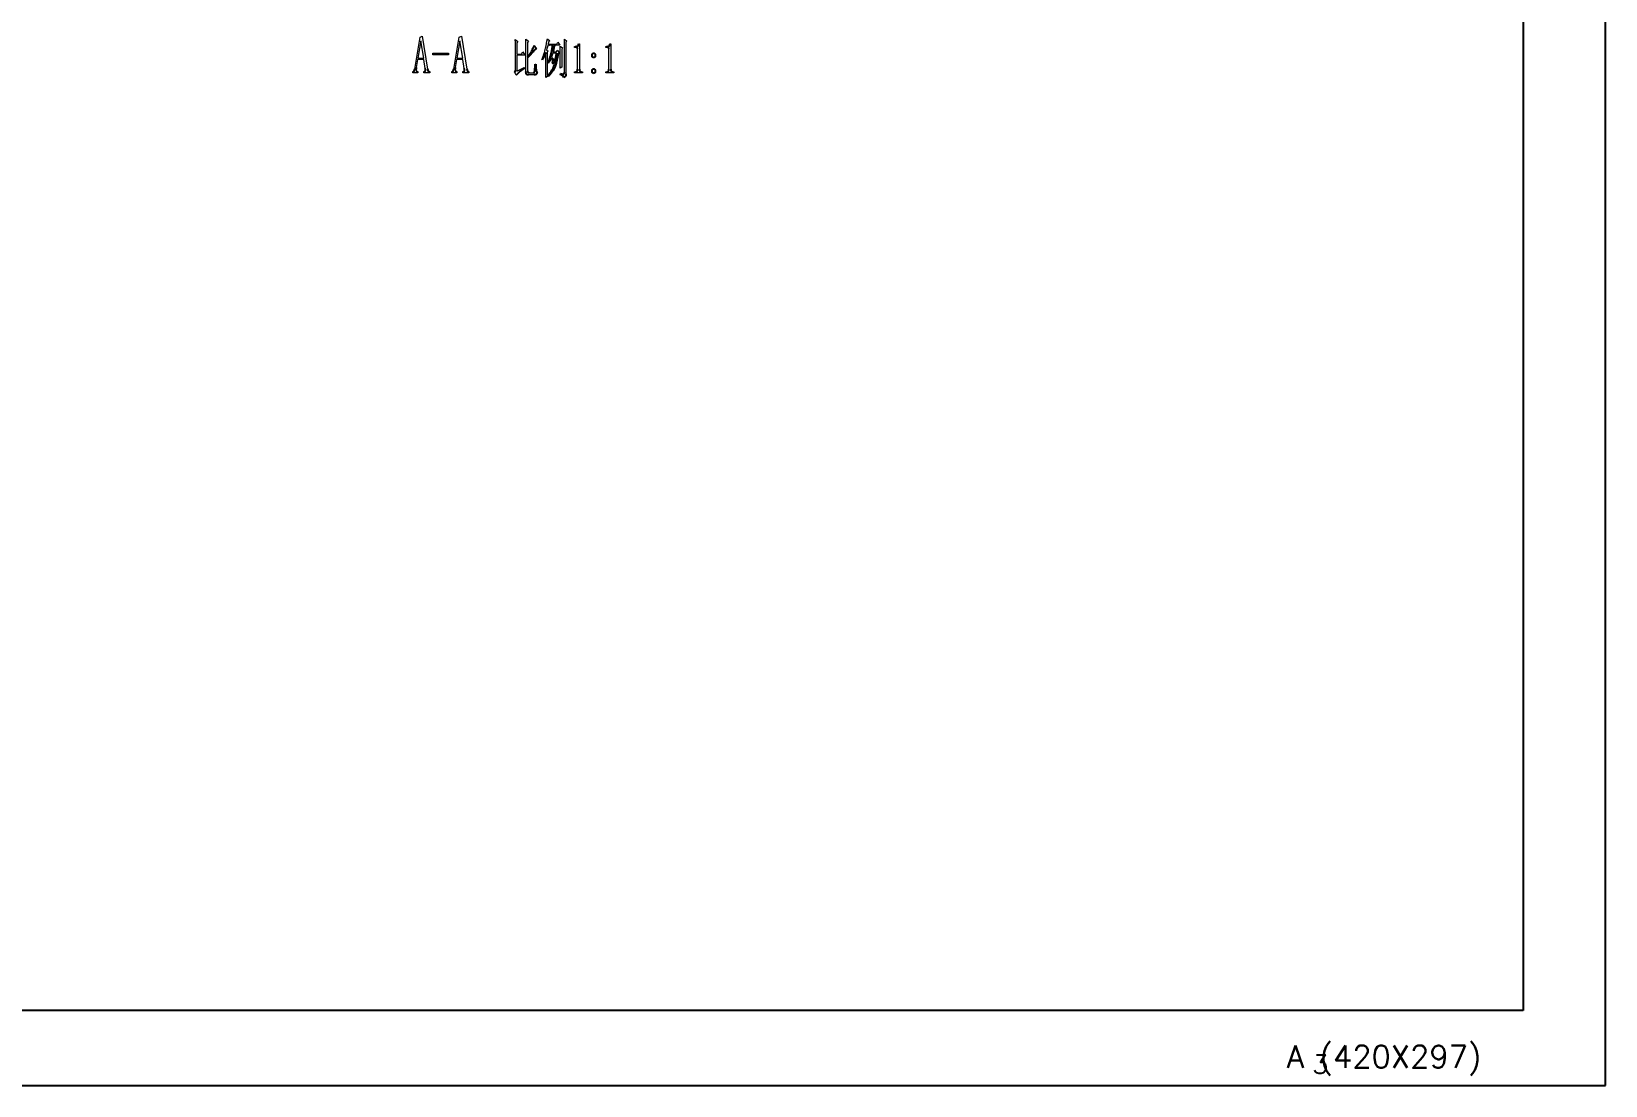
# Model space of a CAD drawing. Header units: millimetres. Extents: x -465 to -45, y 1 to 298.
# Drawn here: x -255 to -45, y 1.2 to 141.8 of the extents above; entities that cross this region are included whole.
import ezdxf

# ---------------------------------------------------------------- set-up
doc = ezdxf.new("R2010")
doc.units = ezdxf.units.MM
doc.header["$MEASUREMENT"] = 0
doc.layers.get('0').update_dxf_attribs({"linetype": 'CONTINUOUS'})
doc.layers.add('D', color=2, linetype='CONTINUOUS')
doc.layers.add('PDF_형상', color=7, linetype='CONTINUOUS')
doc.styles.add('GHS', font='ROMANS.shx', dxfattribs={"bigfont": 'GHS.shx'})

# ---------------------------------------------------------------- blocks, each defined once
blk = doc.blocks.new('BORDER')
for p, q in [((1, 0), (1, 1)), ((0, 0), (1, 0))]:
    blk.add_line(p, q)

msp = doc.modelspace()

# ---------------------------------------------------------------- linework, layer by layer
at = {"color": 4}
for p, q in [((-55.96703, 285.15421), (-55.96703, 11.15421)), ((-55.96703, 11.15421), (-433.96703, 11.15421))]:
    msp.add_line(p, q, dxfattribs=at)
at = {"layer": 'PDF_형상', "lineweight": 13}
for points in [[(-203.84037, 136.78185), (-203.11, 141.06026), (-202.82716, 141.19989), (-202.11111, 136.78185)], [(-198.62751, 136.78185), (-197.89714, 141.06026), (-197.6143, 141.19989), (-196.89825, 136.78185)], [(-187.90821, 139.92889), (-187.61105, 139.50642)], [(-185.43422, 139.99692), (-185.64188, 139.99692), (-185.80299, 139.95396), (-185.93546, 140.13297), (-184.88644, 140.13297), (-184.72533, 140.37643), (-184.47471, 139.99692), (-185.19792, 139.99692)], [(-185.39126, 139.08037), (-184.93298, 139.08037), (-184.81483, 139.30235), (-184.56422, 139.01235), (-184.71101, 138.87988)], [(-182.25139, 139.68543), (-182.51991, 139.68543), (-182.51991, 139.8179), (-182.38744, 139.8179)], [(-182.10459, 136.77468), (-182.10459, 139.48136)], [(-181.92916, 140.17593), (-181.8683, 140.17593), (-181.8683, 136.77468)], [(-179.76308, 138.63284), (-179.76308, 138.63284)], [(-178.06963, 139.68543), (-178.33815, 139.68543), (-178.33815, 139.8179), (-178.20568, 139.8179)], [(-177.92284, 136.77468), (-177.92284, 139.48136)], [(-177.74741, 140.17593), (-177.68654, 140.17593), (-177.68654, 136.77468)], [(-202.43333, 136.86419), (-202.6195, 138.0958), (-203.46445, 138.0958), (-203.6363, 137.03247)], [(-197.22047, 136.86419), (-197.40664, 138.0958), (-198.25159, 138.0958), (-198.42344, 137.03247)], [(-188.79253, 138.31777), (-188.79253, 136.57418)], [(-187.77574, 137.46925), (-187.70055, 137.46925)], [(-179.76308, 136.52765), (-179.76308, 136.52765)], [(-203.46445, 136.47394), (-203.41074, 136.47394), (-203.41074, 136.30567), (-204.10531, 136.30567), (-204.10531, 136.47394), (-204.04803, 136.47394)], [(-201.88555, 136.47394), (-201.83184, 136.47394), (-201.83184, 136.30567), (-202.6374, 136.30567), (-202.6374, 136.47394), (-202.56222, 136.47394)], [(-198.25159, 136.47394), (-198.19788, 136.47394), (-198.19788, 136.30567), (-198.89245, 136.30567), (-198.89245, 136.47394), (-198.83517, 136.47394)], [(-196.67269, 136.47394), (-196.61899, 136.47394), (-196.61899, 136.30567), (-197.42455, 136.30567), (-197.42455, 136.47394), (-197.34936, 136.47394)], [(-190.2855, 135.96912), (-190.46452, 136.34863)], [(-187.90821, 136.01566), (-188.67438, 136.01566)], [(-188.60278, 136.30566), (-187.99771, 136.30566)], [(-186.05361, 135.83665), (-186.08225, 135.90109)], [(-184.41384, 136.08011), (-184.39952, 136.19468)], [(-181.58904, 136.41665), (-181.44225, 136.41665), (-181.44225, 136.28418), (-182.51991, 136.28418), (-182.51991, 136.41665), (-182.38744, 136.41665)], [(-177.40728, 136.41665), (-177.26049, 136.41665), (-177.26049, 136.28418), (-178.33815, 136.28418), (-178.33815, 136.41665), (-178.20568, 136.41665)]]:
    msp.add_lwpolyline(points, dxfattribs=at)
for points in [[(-190.40365, 136.66369), (-190.40365, 139.2379, 0.007200771), (-190.41797, 140.73445), (-190.06353, 140.491), (-190.196, 140.31198), (-190.196, 138.81185), (-189.60525, 138.81185), (-189.42982, 139.08037), (-189.16488, 138.6758), (-190.196, 138.6758), (-190.196, 136.50616), (-189.22216, 137.02172), (-189.19352, 136.93221)], [(-189.00019, 136.43813), (-189.00019, 139.61741, 0.007842394), (-189.01451, 140.781), (-188.64574, 140.51248), (-188.79253, 140.33346), (-188.79253, 138.45382, 0.052540091), (-188.24117, 139.23432)], [(-186.82336, 138.02777), (-186.86633, 138.07432, 0.03799326), (-186.37941, 139.59235, 0.024548526), (-186.14311, 140.84902), (-185.81731, 140.5805), (-185.93546, 140.46593)], [(-183.85532, 136.39517), (-183.85532, 139.7284, 0.005827422), (-183.86964, 140.781), (-183.54384, 140.53396), (-183.66199, 140.40149), (-183.66199, 136.16961)], [(-185.93546, 140.46593, -0.001613717), (-186.24694, 139.34889), (-186.03929, 139.21284), (-186.15743, 139.05889), (-186.15743, 136.66369, 0.005467532), (-186.14311, 135.81159), (-186.36509, 135.65764, 0.005158304), (-186.35077, 136.70665), (-186.35077, 139.01235)], [(-184.91866, 138.94432), (-185.4199, 138.94432, -0.019315465), (-185.59533, 138.3858)], [(-185.44854, 137.73777, 0.081293235), (-185.62755, 138.29629, -0.057222353), (-185.982, 137.58024), (-186.02496, 137.64826)]]:
    msp.add_lwpolyline(points, format="xyb", dxfattribs=at)
for points in [[(-203.01333, 140.58409), (-203.03481, 140.58409), (-203.42864, 138.26408), (-202.6374, 138.26408)], [(-201.41296, 138.68297), (-201.41296, 138.93358), (-199.32925, 138.93358), (-199.32925, 138.68297)], [(-197.80047, 140.58409), (-197.82196, 140.58409), (-198.21578, 138.26408), (-197.42455, 138.26408)]]:
    msp.add_lwpolyline(points, close=True, dxfattribs=at)
msp.add_lwpolyline([(-184.41384, 137.8953), (-184.41384, 139.1484, 0.012561246), (-184.42817, 139.83939), (-184.10594, 139.61741), (-184.22409, 139.4384), (-184.22409, 137.98481, 0.002104874), (-184.20977, 137.06468), (-184.42817, 136.91073, 0.00494155)], format="xyb", close=True, dxfattribs=at)
at = {"layer": 'PDF_형상', "lineweight": 25}
for points in [[(-179.76308, 138.63284), (-179.76308, 138.63284)], [(-179.76308, 136.52765), (-179.76308, 136.52765)]]:
    msp.add_lwpolyline(points, dxfattribs=at)
at = {"layer": 'PDF_형상', "lineweight": 13}
for centre, radius, start, end in [((-202.69794, 136.81366), 0.95626, 180.1901496, 194.0598831), ((-197.48508, 136.81366), 0.95626, 180.1901496, 194.0598831), ((-190.32832, 139.00041), 5.32727, 334.4963476, 345.2567502)]:
    msp.add_arc(centre, radius, start, end, dxfattribs=at)
at = {"layer": 'PDF_형상', "lineweight": 25}
for points in [[(-188.055, 139.10185), (-188.24117, 138.85839), (-188.48821, 138.59703), (-188.79253, 138.31777)], [(-188.24117, 139.23432), (-188.07648, 139.51358), (-187.96549, 139.7463), (-187.90821, 139.92889)], [(-187.61105, 139.50642), (-187.72919, 139.47062), (-187.87599, 139.33815), (-188.055, 139.10185)], [(-186.35077, 139.01235), (-186.5441, 138.54691), (-186.70163, 138.21753), (-186.82336, 138.02777)], [(-186.02496, 137.64826), (-185.85669, 137.98839), (-185.72064, 138.40012), (-185.61681, 138.88704)], [(-185.61681, 138.88704), (-185.51299, 139.37037), (-185.45212, 139.73914), (-185.43422, 139.99692)], [(-185.19792, 139.99692), (-185.22657, 139.82865), (-185.29101, 139.52432), (-185.39126, 139.08037)], [(-185.17644, 137.64468), (-185.08335, 137.98839), (-184.99743, 138.4216), (-184.91866, 138.94432)], [(-184.71101, 138.87988), (-184.81841, 138.18888), (-184.93298, 137.66617), (-185.06187, 137.30814)], [(-182.38744, 139.8179), (-182.26571, 139.81432), (-182.16904, 139.84297), (-182.09743, 139.90383)], [(-182.1404, 139.62457), (-182.16546, 139.66037), (-182.20126, 139.68185), (-182.25139, 139.68543)], [(-182.10459, 139.48136), (-182.10459, 139.53864), (-182.11534, 139.58519), (-182.1404, 139.62457)], [(-182.09743, 139.90383), (-182.02225, 139.96111), (-181.96496, 140.0542), (-181.92916, 140.17593)], [(-180.17481, 138.63284), (-180.17481, 138.71877), (-180.15333, 138.79038), (-180.11395, 138.85124)], [(-180.11395, 138.40371), (-180.15333, 138.46099), (-180.17481, 138.53976), (-180.17481, 138.63284)], [(-180.11395, 138.85124), (-180.07457, 138.90852), (-180.02802, 138.94075), (-179.97074, 138.94433)], [(-179.97074, 138.94433), (-179.90988, 138.94075), (-179.85975, 138.90852), (-179.82037, 138.85124)], [(-179.82037, 138.85124), (-179.78099, 138.79038), (-179.76308, 138.71877), (-179.76308, 138.63284)], [(-179.76308, 138.63284), (-179.76308, 138.53976), (-179.78099, 138.46099), (-179.82037, 138.40371)], [(-178.20568, 139.8179), (-178.08395, 139.81432), (-177.98728, 139.84297), (-177.91568, 139.90383)], [(-177.95864, 139.62457), (-177.9837, 139.66037), (-178.01951, 139.68185), (-178.06963, 139.68543)], [(-177.92284, 139.48136), (-177.92284, 139.53864), (-177.93358, 139.58519), (-177.95864, 139.62457)], [(-177.91568, 139.90383), (-177.84049, 139.96111), (-177.78321, 140.0542), (-177.74741, 140.17593)], [(-204.04803, 136.47394), (-203.99791, 136.47036), (-203.95136, 136.49184), (-203.91556, 136.54197)], [(-203.91556, 136.54197), (-203.87976, 136.58493), (-203.85469, 136.66728), (-203.84037, 136.78185)], [(-203.6363, 137.03247), (-203.64704, 136.9358), (-203.6542, 136.86061), (-203.6542, 136.81049)], [(-203.62556, 136.58135), (-203.60408, 136.50617), (-203.55037, 136.47036), (-203.46445, 136.47394)], [(-202.56222, 136.47394), (-202.48703, 136.47036), (-202.44407, 136.49184), (-202.42975, 136.54197)], [(-202.41185, 136.66728), (-202.41185, 136.73888), (-202.41901, 136.80691), (-202.43333, 136.86419)], [(-202.42975, 136.54197), (-202.41543, 136.58493), (-202.41185, 136.6279), (-202.41185, 136.66728)], [(-202.11111, 136.78185), (-202.08604, 136.66728), (-202.05382, 136.58493), (-202.01802, 136.54197)], [(-202.01802, 136.54197), (-201.97864, 136.49184), (-201.93567, 136.47036), (-201.88555, 136.47394)], [(-198.83517, 136.47394), (-198.78505, 136.47036), (-198.7385, 136.49184), (-198.7027, 136.54197)], [(-198.7027, 136.54197), (-198.6669, 136.58493), (-198.64184, 136.66728), (-198.62751, 136.78185)], [(-198.42344, 137.03247), (-198.43418, 136.9358), (-198.44134, 136.86061), (-198.44134, 136.81049)], [(-198.4127, 136.58135), (-198.39122, 136.50617), (-198.33751, 136.47036), (-198.25159, 136.47394)], [(-197.34936, 136.47394), (-197.27417, 136.47036), (-197.23121, 136.49184), (-197.21689, 136.54197)], [(-197.19899, 136.66728), (-197.19899, 136.73888), (-197.20615, 136.80691), (-197.22047, 136.86419)], [(-197.21689, 136.54197), (-197.20257, 136.58493), (-197.19899, 136.6279), (-197.19899, 136.66728)], [(-196.89825, 136.78185), (-196.87318, 136.66728), (-196.84096, 136.58493), (-196.80516, 136.54197)], [(-196.80516, 136.54197), (-196.76578, 136.49184), (-196.72281, 136.47036), (-196.67269, 136.47394)], [(-190.46452, 136.34863), (-190.42155, 136.40591), (-190.40365, 136.50974), (-190.40365, 136.66369)], [(-189.19352, 136.93221), (-189.77353, 136.52406), (-190.13513, 136.20542), (-190.2855, 135.96912)], [(-188.79253, 136.57418), (-188.79253, 136.39159), (-188.72809, 136.30208), (-188.60278, 136.30566)], [(-187.99771, 136.30566), (-187.91895, 136.30208), (-187.86166, 136.36653), (-187.83302, 136.50258)], [(-187.83302, 136.50258), (-187.80438, 136.63505), (-187.7829, 136.95727), (-187.77574, 137.46925)], [(-187.70055, 137.46925), (-187.70055, 137.10764), (-187.68265, 136.84628), (-187.64685, 136.68159)], [(-187.64685, 136.68159), (-187.61105, 136.5169), (-187.55734, 136.40591), (-187.47858, 136.34863)], [(-186.08225, 135.90109), (-185.84595, 136.15529), (-185.6562, 136.42023), (-185.52015, 136.70665)], [(-185.59533, 138.3858), (-185.44496, 138.23543), (-185.35187, 138.1137), (-185.31249, 138.02777)], [(-185.06187, 137.30814), (-185.19076, 136.95011), (-185.33755, 136.64937), (-185.50583, 136.41307)], [(-185.37336, 137.51221), (-185.402, 137.50863), (-185.42706, 137.58382), (-185.44854, 137.73777)], [(-185.30533, 137.61246), (-185.34113, 137.54086), (-185.36262, 137.50863), (-185.37336, 137.51221)], [(-185.31249, 138.02777), (-185.27311, 137.93469), (-185.25521, 137.87024), (-185.25521, 137.82728)], [(-185.25521, 137.82728), (-185.25521, 137.74851), (-185.26953, 137.67691), (-185.30533, 137.61246)], [(-182.38744, 136.41665), (-182.28719, 136.41307), (-182.212, 136.44171), (-182.16904, 136.50258)], [(-182.16904, 136.50258), (-182.12608, 136.55986), (-182.10459, 136.65295), (-182.10459, 136.77468)], [(-181.8683, 136.77468), (-181.8683, 136.65295), (-181.84323, 136.55986), (-181.79311, 136.50258)], [(-181.79311, 136.50258), (-181.74299, 136.44171), (-181.67496, 136.41307), (-181.58904, 136.41665)], [(-180.17481, 136.52765), (-180.17481, 136.61357), (-180.15333, 136.68876), (-180.11395, 136.74962)], [(-180.11395, 136.30209), (-180.15333, 136.35938), (-180.17481, 136.43456), (-180.17481, 136.52765)], [(-179.97074, 138.31778), (-180.02802, 138.3142), (-180.07457, 138.34284), (-180.11395, 138.40371)], [(-180.11395, 136.74962), (-180.07457, 136.80691), (-180.02802, 136.83913), (-179.97074, 136.84271)], [(-179.82037, 138.40371), (-179.85975, 138.34284), (-179.90988, 138.3142), (-179.97074, 138.31778)], [(-179.97074, 136.84271), (-179.90988, 136.83913), (-179.85975, 136.80691), (-179.82037, 136.74962)], [(-179.82037, 136.74962), (-179.78099, 136.68876), (-179.76308, 136.61357), (-179.76308, 136.52765)], [(-179.76308, 136.52765), (-179.76308, 136.43456), (-179.78099, 136.35938), (-179.82037, 136.30209)], [(-178.20568, 136.41665), (-178.10543, 136.41307), (-178.03025, 136.44171), (-177.98728, 136.50258)], [(-177.98728, 136.50258), (-177.94432, 136.55986), (-177.92284, 136.65295), (-177.92284, 136.77468)], [(-177.68654, 136.77468), (-177.68654, 136.65295), (-177.66148, 136.55986), (-177.61136, 136.50258)], [(-177.61136, 136.50258), (-177.56123, 136.44171), (-177.49321, 136.41307), (-177.40728, 136.41665)], [(-188.67438, 136.01566), (-188.8892, 136.01566), (-189.00019, 136.15529), (-189.00019, 136.43813)], [(-187.65043, 136.09085), (-187.71487, 136.04073), (-187.8008, 136.01566), (-187.90821, 136.01566)], [(-187.47858, 136.34863), (-187.5287, 136.2269), (-187.58598, 136.14097), (-187.65043, 136.09085)], [(-185.50583, 136.41307), (-185.6741, 136.17678), (-185.85669, 135.98344), (-186.05361, 135.83665)], [(-183.95557, 135.65764), (-183.96631, 135.85097), (-184.12026, 135.9906), (-184.41384, 136.08011)], [(-184.39952, 136.19468), (-184.15249, 136.13381), (-183.99853, 136.11591), (-183.94125, 136.13739)], [(-183.66199, 136.16961), (-183.65125, 135.92974), (-183.74792, 135.75788), (-183.95557, 135.65764)], [(-183.94125, 136.13739), (-183.88397, 136.15887), (-183.85532, 136.24122), (-183.85532, 136.39517)], [(-179.97074, 136.21616), (-180.02802, 136.21258), (-180.07457, 136.24123), (-180.11395, 136.30209)], [(-179.82037, 136.30209), (-179.85975, 136.24123), (-179.90988, 136.21258), (-179.97074, 136.21616)]]:
    msp.add_open_spline(points, degree=3, dxfattribs=at)
at = {"layer": 'PDF_형상', "lineweight": 13}
for points in [[(-188.055, 139.10185), (-188.24117, 138.85839), (-188.48821, 138.59703), (-188.79253, 138.31777)], [(-188.24117, 139.23432), (-188.07648, 139.51358), (-187.96549, 139.7463), (-187.90821, 139.92889)], [(-187.61105, 139.50642), (-187.72919, 139.47062), (-187.87599, 139.33815), (-188.055, 139.10185)], [(-186.35077, 139.01235), (-186.5441, 138.54691), (-186.70163, 138.21753), (-186.82336, 138.02777)], [(-186.02496, 137.64826), (-185.85669, 137.98839), (-185.72064, 138.40012), (-185.61681, 138.88704)], [(-185.61681, 138.88704), (-185.51299, 139.37037), (-185.45212, 139.73914), (-185.43422, 139.99692)], [(-185.19792, 139.99692), (-185.22657, 139.82865), (-185.29101, 139.52432), (-185.39126, 139.08037)], [(-185.17644, 137.64468), (-185.08335, 137.98839), (-184.99743, 138.4216), (-184.91866, 138.94432)], [(-184.71101, 138.87988), (-184.81841, 138.18888), (-184.93298, 137.66617), (-185.06187, 137.30814)], [(-182.38744, 139.8179), (-182.26571, 139.81432), (-182.16904, 139.84297), (-182.09743, 139.90383)], [(-182.1404, 139.62457), (-182.16546, 139.66037), (-182.20126, 139.68185), (-182.25139, 139.68543)], [(-182.10459, 139.48136), (-182.10459, 139.53864), (-182.11534, 139.58519), (-182.1404, 139.62457)], [(-182.09743, 139.90383), (-182.02225, 139.96111), (-181.96496, 140.0542), (-181.92916, 140.17593)], [(-180.17481, 138.63284), (-180.17481, 138.71877), (-180.15333, 138.79038), (-180.11395, 138.85124)], [(-180.11395, 138.40371), (-180.15333, 138.46099), (-180.17481, 138.53976), (-180.17481, 138.63284)], [(-180.11395, 138.85124), (-180.07457, 138.90852), (-180.02802, 138.94075), (-179.97074, 138.94433)], [(-179.97074, 138.94433), (-179.90988, 138.94075), (-179.85975, 138.90852), (-179.82037, 138.85124)], [(-179.82037, 138.85124), (-179.78099, 138.79038), (-179.76308, 138.71877), (-179.76308, 138.63284)], [(-179.76308, 138.63284), (-179.76308, 138.53976), (-179.78099, 138.46099), (-179.82037, 138.40371)], [(-178.20568, 139.8179), (-178.08395, 139.81432), (-177.98728, 139.84297), (-177.91568, 139.90383)], [(-177.95864, 139.62457), (-177.9837, 139.66037), (-178.01951, 139.68185), (-178.06963, 139.68543)], [(-177.92284, 139.48136), (-177.92284, 139.53864), (-177.93358, 139.58519), (-177.95864, 139.62457)], [(-177.91568, 139.90383), (-177.84049, 139.96111), (-177.78321, 140.0542), (-177.74741, 140.17593)], [(-204.04803, 136.47394), (-203.99791, 136.47036), (-203.95136, 136.49184), (-203.91556, 136.54197)], [(-203.91556, 136.54197), (-203.87976, 136.58493), (-203.85469, 136.66728), (-203.84037, 136.78185)], [(-203.6363, 137.03247), (-203.64704, 136.9358), (-203.6542, 136.86061), (-203.6542, 136.81049)], [(-203.62556, 136.58135), (-203.60408, 136.50617), (-203.55037, 136.47036), (-203.46445, 136.47394)], [(-202.56222, 136.47394), (-202.48703, 136.47036), (-202.44407, 136.49184), (-202.42975, 136.54197)], [(-202.41185, 136.66728), (-202.41185, 136.73888), (-202.41901, 136.80691), (-202.43333, 136.86419)], [(-202.42975, 136.54197), (-202.41543, 136.58493), (-202.41185, 136.6279), (-202.41185, 136.66728)], [(-202.11111, 136.78185), (-202.08604, 136.66728), (-202.05382, 136.58493), (-202.01802, 136.54197)], [(-202.01802, 136.54197), (-201.97864, 136.49184), (-201.93567, 136.47036), (-201.88555, 136.47394)], [(-198.83517, 136.47394), (-198.78505, 136.47036), (-198.7385, 136.49184), (-198.7027, 136.54197)], [(-198.7027, 136.54197), (-198.6669, 136.58493), (-198.64184, 136.66728), (-198.62751, 136.78185)], [(-198.42344, 137.03247), (-198.43418, 136.9358), (-198.44134, 136.86061), (-198.44134, 136.81049)], [(-198.4127, 136.58135), (-198.39122, 136.50617), (-198.33751, 136.47036), (-198.25159, 136.47394)], [(-197.34936, 136.47394), (-197.27417, 136.47036), (-197.23121, 136.49184), (-197.21689, 136.54197)], [(-197.19899, 136.66728), (-197.19899, 136.73888), (-197.20615, 136.80691), (-197.22047, 136.86419)], [(-197.21689, 136.54197), (-197.20257, 136.58493), (-197.19899, 136.6279), (-197.19899, 136.66728)], [(-196.89825, 136.78185), (-196.87318, 136.66728), (-196.84096, 136.58493), (-196.80516, 136.54197)], [(-196.80516, 136.54197), (-196.76578, 136.49184), (-196.72281, 136.47036), (-196.67269, 136.47394)], [(-190.46452, 136.34863), (-190.42155, 136.40591), (-190.40365, 136.50974), (-190.40365, 136.66369)], [(-189.19352, 136.93221), (-189.77353, 136.52406), (-190.13513, 136.20542), (-190.2855, 135.96912)], [(-188.79253, 136.57418), (-188.79253, 136.39159), (-188.72809, 136.30208), (-188.60278, 136.30566)], [(-187.99771, 136.30566), (-187.91895, 136.30208), (-187.86166, 136.36653), (-187.83302, 136.50258)], [(-187.83302, 136.50258), (-187.80438, 136.63505), (-187.7829, 136.95727), (-187.77574, 137.46925)], [(-187.70055, 137.46925), (-187.70055, 137.10764), (-187.68265, 136.84628), (-187.64685, 136.68159)], [(-187.64685, 136.68159), (-187.61105, 136.5169), (-187.55734, 136.40591), (-187.47858, 136.34863)], [(-186.08225, 135.90109), (-185.84595, 136.15529), (-185.6562, 136.42023), (-185.52015, 136.70665)], [(-185.59533, 138.3858), (-185.44496, 138.23543), (-185.35187, 138.1137), (-185.31249, 138.02777)], [(-185.06187, 137.30814), (-185.19076, 136.95011), (-185.33755, 136.64937), (-185.50583, 136.41307)], [(-185.37336, 137.51221), (-185.402, 137.50863), (-185.42706, 137.58382), (-185.44854, 137.73777)], [(-185.30533, 137.61246), (-185.34113, 137.54086), (-185.36262, 137.50863), (-185.37336, 137.51221)], [(-185.31249, 138.02777), (-185.27311, 137.93469), (-185.25521, 137.87024), (-185.25521, 137.82728)], [(-185.25521, 137.82728), (-185.25521, 137.74851), (-185.26953, 137.67691), (-185.30533, 137.61246)], [(-182.38744, 136.41665), (-182.28719, 136.41307), (-182.212, 136.44171), (-182.16904, 136.50258)], [(-182.16904, 136.50258), (-182.12608, 136.55986), (-182.10459, 136.65295), (-182.10459, 136.77468)], [(-181.8683, 136.77468), (-181.8683, 136.65295), (-181.84323, 136.55986), (-181.79311, 136.50258)], [(-181.79311, 136.50258), (-181.74299, 136.44171), (-181.67496, 136.41307), (-181.58904, 136.41665)], [(-180.17481, 136.52765), (-180.17481, 136.61357), (-180.15333, 136.68876), (-180.11395, 136.74962)], [(-180.11395, 136.30209), (-180.15333, 136.35938), (-180.17481, 136.43456), (-180.17481, 136.52765)], [(-179.97074, 138.31778), (-180.02802, 138.3142), (-180.07457, 138.34284), (-180.11395, 138.40371)], [(-180.11395, 136.74962), (-180.07457, 136.80691), (-180.02802, 136.83913), (-179.97074, 136.84271)], [(-179.82037, 138.40371), (-179.85975, 138.34284), (-179.90988, 138.3142), (-179.97074, 138.31778)], [(-179.97074, 136.84271), (-179.90988, 136.83913), (-179.85975, 136.80691), (-179.82037, 136.74962)], [(-179.82037, 136.74962), (-179.78099, 136.68876), (-179.76308, 136.61357), (-179.76308, 136.52765)], [(-179.76308, 136.52765), (-179.76308, 136.43456), (-179.78099, 136.35938), (-179.82037, 136.30209)], [(-178.20568, 136.41665), (-178.10543, 136.41307), (-178.03025, 136.44171), (-177.98728, 136.50258)], [(-177.98728, 136.50258), (-177.94432, 136.55986), (-177.92284, 136.65295), (-177.92284, 136.77468)], [(-177.68654, 136.77468), (-177.68654, 136.65295), (-177.66148, 136.55986), (-177.61136, 136.50258)], [(-177.61136, 136.50258), (-177.56123, 136.44171), (-177.49321, 136.41307), (-177.40728, 136.41665)], [(-188.67438, 136.01566), (-188.8892, 136.01566), (-189.00019, 136.15529), (-189.00019, 136.43813)], [(-187.65043, 136.09085), (-187.71487, 136.04073), (-187.8008, 136.01566), (-187.90821, 136.01566)], [(-187.47858, 136.34863), (-187.5287, 136.2269), (-187.58598, 136.14097), (-187.65043, 136.09085)], [(-185.50583, 136.41307), (-185.6741, 136.17678), (-185.85669, 135.98344), (-186.05361, 135.83665)], [(-183.95557, 135.65764), (-183.96631, 135.85097), (-184.12026, 135.9906), (-184.41384, 136.08011)], [(-184.39952, 136.19468), (-184.15249, 136.13381), (-183.99853, 136.11591), (-183.94125, 136.13739)], [(-183.66199, 136.16961), (-183.65125, 135.92974), (-183.74792, 135.75788), (-183.95557, 135.65764)], [(-183.94125, 136.13739), (-183.88397, 136.15887), (-183.85532, 136.24122), (-183.85532, 136.39517)], [(-179.97074, 136.21616), (-180.02802, 136.21258), (-180.07457, 136.24123), (-180.11395, 136.30209)], [(-179.82037, 136.30209), (-179.85975, 136.24123), (-179.90988, 136.21258), (-179.97074, 136.21616)]]:
    msp.add_open_spline(points, degree=3, dxfattribs=at)

# ---------------------------------------------------------------- block references
at = {"xscale": 420, "yscale": 297, "zscale": 420}
msp.add_blockref('BORDER', (-464.96703, 1.15421), dxfattribs=at)

# ---------------------------------------------------------------- texts
at = {"layer": 'D', "color": 7, "style": 'GHS'}
for s, height, p in [('A (420X297)', 3, (-87.49471, 3.49772)), ('3', 2.5, (-84.08387, 2.74606))]:
    msp.add_text(s, height=height, dxfattribs=at).set_placement(p)

doc.saveas('drawing.dxf')
